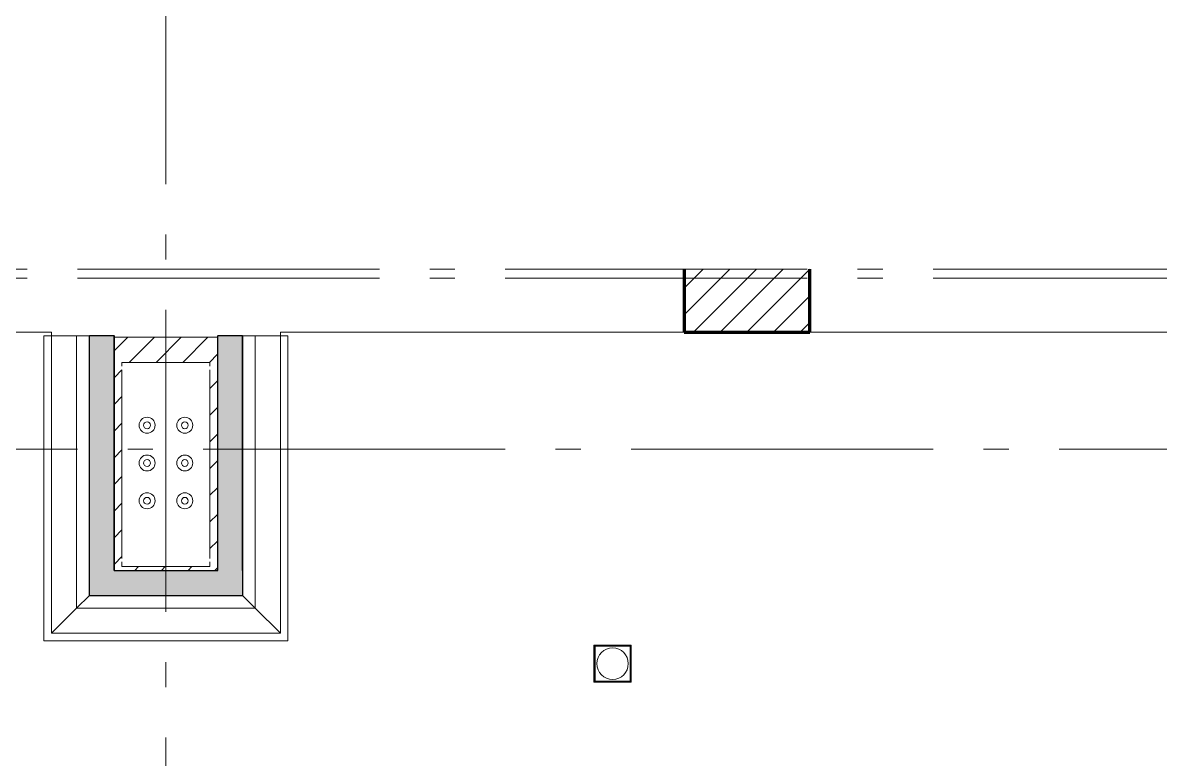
# Model space of a CAD drawing. Header units: millimetres. Extents: x -187347 to 135007, y -6415 to 292048.
# Drawn here: x -27509 to -22989, y 102822 to 105750 of the extents above; entities that cross this region are included whole.
import ezdxf

# ---------------------------------------------------------------- set-up
doc = ezdxf.new("R2010")
doc.units = ezdxf.units.MM
doc.header["$LTSCALE"] = 100
doc.linetypes.add('Z_LINE-CNTR', pattern=[17, 12, -2, 1, -2])
for name, color, linetype, lineweight in [('A-FLOR', 7, 'Continuous', 5), ('A-WALL', 7, 'Continuous', 5), ('A-WALL-FNSH', 7, 'Continuous', 5), ('A-WALL-PATT', 7, 'Continuous', 5), ('P-SANR-FIXT', 7, 'Continuous', 5), ('S-COLS', 7, 'Continuous', 5), ('S-FSTN', 7, 'Continuous', 5), ('S-GRID', 7, 'Continuous', 5)]:
    doc.layers.add(name, color=color, linetype=linetype, lineweight=lineweight)

# ---------------------------------------------------------------- blocks, each defined once
blk = doc.blocks.new('Drain_practicus_45270_11__ó75_vert_cover_in_st_l_steel_138x138_45270_11_kessel1 SAMAR - Kessel AG 45270_11 en-5428865-BLOCK WORK - GROUND FLOOR PLAN - FOR SITE')
at = {"layer": 'P-SANR-FIXT'}
for p, q in [((74, 74), (-74, 74)), ((-74, 74), (-74, 70.5)), ((-70.5, 70.5), (-74, 70.5)), ((-74, 70.5), (-74, -70.5)), ((-74, 70.5), (74, 70.5)), ((-70.5, -70.5), (-70.5, 70.5)), ((69.5, 69.5), (-69.5, 69.5)), ((-69.5, 69.5), (-69.5, -69.5)), ((69.5, -69.5), (69.5, 69.5)), ((74, 70.5), (70.5, 70.5)), ((70.5, 70.5), (70.5, -70.5)), ((74, 70.5), (74, 74)), ((74, -70.5), (74, 70.5)), ((74, -70.5), (-74, -70.5)), ((-74, -70.5), (-74, -74)), ((-74, -70.5), (-70.5, -70.5)), ((-74, -74), (74, -74)), ((-69.5, -69.5), (69.5, -69.5)), ((70.5, -70.5), (74, -70.5)), ((74, -74), (74, -70.5))]:
    blk.add_line(p, q, dxfattribs=at)
for start, end in [(0, 180), (180, 0)]:
    blk.add_arc((0, 0), 62.5, start, end, dxfattribs=at)
blk = doc.blocks.new('ODE_ST_M3_Concrete_Rectangular_Column_LOD3 - C500c500-38033420-BLOCK WORK - GROUND FLOOR PLAN - FOR SITE')
at = {"layer": 'S-COLS', "true_color": 0xc0c0c0}
h = blk.add_hatch(dxfattribs=at)
h.set_pattern_fill('FP_1746', color=9, style=0, pattern_type=2)
h.set_pattern_definition([(45, (-188308.825, -715), (-53.03301, 53.03301), [])])
h.paths.add_polyline_path([(242.9, -250), (250, -250), (250, 0), (-250, 0), (-250, -250)])
at = {"layer": 'S-COLS', "lineweight": 100}
for p, q in [((-250, 0), (-250, -250)), ((250, -250), (250, 0)), ((-250, -250), (250, -250))]:
    blk.add_line(p, q, dxfattribs=at)
blk = doc.blocks.new('ODE_ST_M3_Base_Plate_Connection___Double_Row_14562_FREE_BOLT_LOD3 - BR630D-V277-BLOCK WORK - GROUND FLOOR PLAN - FOR SITE')
at = {"layer": 'S-FSTN'}
for p, q in [((-181.3, 406), (-181.3, 391)), ((168.7, 406), (-181.3, 406)), ((-181.3, 377), (-181.3, -373)), ((168.7, 391), (168.7, 406)), ((168.7, -373), (168.7, 377)), ((-181.3, -387), (-181.3, -406)), ((-181.3, -406), (168.7, -406)), ((168.7, -406), (168.7, -387))]:
    blk.add_line(p, q, dxfattribs=at)
blk = doc.blocks.new('Hex Head - 16mmØ BOLT-30449151-BLOCK WORK - GROUND FLOOR PLAN - FOR SITE')
at = {"layer": 'S-FSTN'}
for radius, start, end in [(31.7, 0, 180), (13.5, 0, 180), (31.7, 180, 360), (13.5, 180, 360)]:
    blk.add_arc((9.5, 0), radius, start, end, dxfattribs=at)
blk = doc.blocks.new('Hex Head - 30mmØ BOLT-30457584-BLOCK WORK - GROUND FLOOR PLAN - FOR SITE')
at = {"layer": 'S-FSTN'}
for radius, start, end in [(31.7, 0, 180), (13.5, 0, 180), (31.7, 180, 360), (13.5, 180, 360)]:
    blk.add_arc((9.5, 0), radius, start, end, dxfattribs=at)

msp = doc.modelspace()

# ---------------------------------------------------------------- hatches: boundary and pattern name
at = {"layer": 'A-WALL-PATT', "true_color": 0x30f000}
h = msp.add_hatch(color=80, dxfattribs=at)
h.paths.add_polyline_path([(-27244.1, 103473.8), (-27244.1, 103572.2), (-27244.9, 103572.2), (-27244.9, 103473.8)])
h.paths.add_polyline_path([(-27244.1, 103573), (-27244.1, 104505), (-27244.9, 104505), (-27244.9, 103573)])
at = {"layer": 'A-WALL-PATT'}
h = msp.add_hatch(dxfattribs=at)
h.set_pattern_fill('FP_335', color=256, angle=67.3801, style=0, pattern_type=2)
h.set_pattern_definition([(157.38, (-27164.69, 104043.063), (-50.7995, 0.0003), [13.208, -647.192]), (157.38, (-27164.69, 104093.863), (-50.79954, 0.0003), [13.208, -647.192]), (157.38, (-27164.69, 104144.664), (-50.79954, 0.0003), [13.208, -647.192]), (157.38, (-27164.69, 104195.463), (-50.79954, 0.0003), [13.208, -647.192]), (157.38, (-27164.69, 104246.263), (-50.79954, 0.0003), [13.208, -647.192]), (202.249, (-27164.69, 104085.736), (-50.8004, 0.00024), [12.075, -1195.427]), (202.249, (-27164.69, 104136.535), (-50.8004, 0.00024), [12.075, -1195.427]), (202.249, (-27164.69, 104187.335), (-50.80037, 0.00024), [12.075, -1195.427]), (202.249, (-27164.69, 104238.135), (-50.80037, 0.00024), [12.075, -1195.427]), (202.249, (-27164.69, 104288.935), (-50.80037, 0.00024), [12.075, -1195.427]), (202.249, (-27164.69, 104339.735), (-50.80037, 0.00024), [12.075, -1195.427]), (202.2491, (-27164.69, 104390.535), (-50.80037, 0.00024), [12.075, -1195.427]), (202.2491, (-27164.69, 104441.335), (-50.80037, 0.00024), [12.075, -1195.427]), (202.2491, (-27164.69, 104492.135), (-50.80037, 0.00024), [12.075, -1195.427]), (337.751, (-27175.866, 104073.035), (-50.8004, -0.0005), [12.075, -1195.427]), (337.751, (-27175.866, 104123.835), (-50.8004, -0.0005), [12.075, -1195.427]), (337.751, (-27175.866, 104174.636), (-50.8004, -0.0005), [12.075, -1195.427]), (337.751, (-27175.866, 104225.435), (-50.80037, -0.0005), [12.075, -1195.427]), (337.751, (-27175.867, 104276.235), (-50.80037, -0.0005), [12.075, -1195.427]), (337.751, (-27175.866, 104327.036), (-50.80037, -0.0005), [12.075, -1195.427]), (337.751, (-27175.866, 104377.835), (-50.80037, -0.00048), [12.075, -1195.427]), (337.7511, (-27175.866, 104428.635), (-50.80037, -0.00048), [12.075, -1195.427]), (337.7511, (-27175.866, 104479.435), (-50.80037, -0.00048), [12.075, -1195.427]), (22.62, (-27176.882, 104055.255), (-50.7995, -0.00055), [13.208, -647.192]), (22.62, (-27176.883, 104106.055), (-50.79954, -0.00055), [13.208, -647.192]), (22.62, (-27176.882, 104156.856), (-50.79954, -0.00055), [13.208, -647.192]), (22.62, (-27176.882, 104207.655), (-50.79954, -0.00055), [13.208, -647.192]), (22.62, (-27176.882, 104258.455), (-50.79954, -0.00055), [13.208, -647.192]), (171.8701, (-27156.054, 104040.523), (-50.79954, -7e-05), [3.592, -355.618]), (158.198, (-27159.61, 104041.031), (-50.8005, 0.0002), [5.471, -268.095]), (158.198, (-27159.61, 104091.83), (-50.8005, 0.0002), [5.471, -268.095]), (21.801, (-27164.69, 104060.335), (-50.8005, 0.0004), [5.471, -268.095]), (21.801, (-27164.69, 104111.135), (-50.8005, 0.0004), [5.471, -268.095]), (8.1301, (-27159.61, 104062.367), (-50.79954, -0.00017), [3.592, -355.618]), (8.1301, (-27156.054, 104040.523), (-50.79954, -0.00017), [3.592, -355.618]), (26.565, (-27152.498, 104041.032), (-50.7999, -0.0005), [3.408, -110.184]), (45, (-27149.45, 104042.556), (-50.8, -0.0001), [3.592, -68.25]), (56.31, (-27146.91, 104045.095), (-50.8, -0.0005), [1.832, -181.33]), (56.31, (-27146.91, 104095.895), (-50.8, -0.0005), [1.832, -181.33]), (56.31, (-27146.91, 104146.695), (-50.8, -0.0005), [1.832, -181.33]), (71.565, (-27145.894, 104046.62), (-50.8, 0.0002), [1.676, -158.967]), (71.565, (-27145.894, 104097.42), (-50.7998, 0.0002), [1.676, -158.967]), (71.565, (-27145.894, 104148.22), (-50.7998, 0.0002), [1.676, -158.967]), (71.565, (-27145.386, 104048.143), (-50.8, 0.0002), [1.676, -158.967]), (71.565, (-27145.386, 104098.943), (-50.7998, 0.0002), [1.676, -158.967]), (71.565, (-27145.386, 104149.743), (-50.7998, 0.0002), [1.676, -158.967]), (90, (-27144.88, 104049.667), (-50.8, -0.0001), [4.064, -46.736]), (108.435, (-27144.88, 104053.73), (-50.8, -0.0005), [1.676, -158.967]), (108.435, (-27144.88, 104104.53), (-50.7998, -0.0005), [1.676, -158.967]), (108.435, (-27144.88, 104155.33), (-50.7998, -0.0005), [1.676, -158.967]), (108.435, (-27145.386, 104055.255), (-50.8, -0.0005), [1.676, -158.967]), (108.435, (-27145.386, 104106.055), (-50.7998, -0.0005), [1.676, -158.967]), (108.435, (-27145.386, 104156.855), (-50.7998, -0.0005), [1.676, -158.967]), (123.69, (-27145.894, 104056.78), (-50.8, 0.0002), [1.832, -181.33]), (123.69, (-27145.894, 104107.58), (-50.8, 0.0002), [1.832, -181.33]), (123.69, (-27145.894, 104158.38), (-50.8, 0.0002), [1.832, -181.33]), (135, (-27146.91, 104058.303), (-50.8, -0.0001), [3.592, -68.25]), (153.435, (-27149.45, 104060.843), (-50.7999, 0.0003), [3.408, -110.184]), (171.8701, (-27152.498, 104062.367), (-50.79954, -7e-05), [3.592, -355.618]), (171.8701, (-27156.054, 104065.923), (-50.79954, -7e-05), [3.592, -355.618]), (158.198, (-27159.61, 104066.43), (-50.8005, 0.0002), [5.471, -268.095]), (158.198, (-27159.61, 104117.232), (-50.8005, 0.0002), [5.471, -268.095]), (21.801, (-27164.69, 104085.736), (-50.8005, 0.0004), [5.471, -268.095]), (21.801, (-27164.69, 104136.535), (-50.8005, 0.0004), [5.471, -268.095]), (8.1301, (-27159.61, 104087.767), (-50.79954, -0.00017), [3.592, -355.618]), (8.1301, (-27156.054, 104065.923), (-50.79954, -0.00017), [3.592, -355.618]), (26.565, (-27152.498, 104066.431), (-50.7999, -0.0005), [3.408, -110.184]), (45, (-27149.45, 104067.955), (-50.8, -0.0001), [3.592, -68.25]), (56.31, (-27146.91, 104070.495), (-50.8, -0.0005), [1.832, -181.33]), (56.31, (-27146.91, 104121.296), (-50.8, -0.0005), [1.832, -181.33]), (56.31, (-27146.91, 104172.095), (-50.8, -0.0005), [1.832, -181.33]), (71.565, (-27145.894, 104072.02), (-50.8, 0.0002), [1.676, -158.967]), (71.565, (-27145.894, 104122.82), (-50.7998, 0.0002), [1.676, -158.967]), (71.565, (-27145.894, 104173.62), (-50.7998, 0.0002), [1.676, -158.967]), (71.565, (-27145.386, 104073.543), (-50.8, 0.0002), [1.676, -158.967]), (71.565, (-27145.386, 104124.343), (-50.7998, 0.0002), [1.676, -158.967]), (71.565, (-27145.386, 104175.144), (-50.7998, 0.0002), [1.676, -158.967]), (90, (-27144.88, 104075.067), (-50.8, -0.0001), [4.064, -46.736]), (108.435, (-27144.88, 104079.13), (-50.8, -0.0005), [1.676, -158.967]), (108.435, (-27144.878, 104129.93), (-50.7998, -0.0005), [1.676, -158.967]), (108.435, (-27144.88, 104180.73), (-50.7998, -0.0005), [1.676, -158.967]), (108.435, (-27145.386, 104080.655), (-50.8, -0.0005), [1.676, -158.967]), (108.435, (-27145.387, 104131.455), (-50.7998, -0.0005), [1.676, -158.967]), (108.435, (-27145.386, 104182.256), (-50.7998, -0.0005), [1.676, -158.967]), (123.69, (-27145.894, 104082.18), (-50.8, 0.0002), [1.832, -181.33]), (123.69, (-27145.894, 104132.98), (-50.8, 0.0002), [1.832, -181.33]), (123.69, (-27145.894, 104183.78), (-50.8, 0.0002), [1.832, -181.33]), (135, (-27146.91, 104083.703), (-50.8, -0.0001), [3.592, -68.25]), (153.435, (-27149.45, 104086.243), (-50.7999, 0.0003), [3.408, -110.184]), (171.8701, (-27152.498, 104087.7665), (-50.79954, -7e-05), [3.592, -355.618]), (171.8701, (-27184.502, 104053.2225), (-50.79954, -7e-05), [3.592, -355.618]), (153.435, (-27188.058, 104053.731), (-50.7999, 0.0003), [3.408, -110.184]), (135, (-27191.106, 104055.255), (-50.8, -0.0001), [3.592, -68.25]), (123.69, (-27193.646, 104057.795), (-50.8, 0.0002), [1.832, -181.33]), (123.69, (-27193.646, 104108.595), (-50.8, 0.0002), [1.832, -181.33]), (123.69, (-27193.646, 104159.395), (-50.8, 0.0002), [1.832, -181.33]), (108.435, (-27194.66, 104059.32), (-50.8, -0.0005), [1.676, -158.967]), (108.435, (-27194.66, 104110.12), (-50.7998, -0.0005), [1.676, -158.967]), (108.435, (-27194.66, 104160.92), (-50.7998, -0.0005), [1.676, -158.967]), (108.435, (-27195.17, 104060.843), (-50.8, -0.0005), [1.676, -158.967]), (108.435, (-27195.17, 104111.644), (-50.7998, -0.0005), [1.676, -158.967]), (108.435, (-27195.17, 104162.443), (-50.7998, -0.0005), [1.676, -158.967]), (90, (-27195.68, 104062.37), (-50.8, -0.0001), [4.064, -46.736]), (71.565, (-27195.68, 104066.43), (-50.8, 0.0002), [1.676, -158.967]), (71.565, (-27195.68, 104117.23), (-50.7998, 0.0002), [1.676, -158.967]), (71.565, (-27195.68, 104168.03), (-50.7998, 0.0002), [1.676, -158.967]), (71.565, (-27195.17, 104067.955), (-50.8, 0.0002), [1.676, -158.967]), (71.565, (-27195.17, 104118.755), (-50.7998, 0.0002), [1.676, -158.967]), (71.565, (-27195.17, 104169.555), (-50.7998, 0.0002), [1.676, -158.967]), (56.31, (-27194.66, 104069.48), (-50.8, -0.0005), [1.832, -181.33]), (56.31, (-27194.662, 104120.28), (-50.8, -0.0005), [1.832, -181.33]), (56.31, (-27194.66, 104171.08), (-50.8, -0.0005), [1.832, -181.33]), (45, (-27193.646, 104071.003), (-50.8, -0.0001), [3.592, -68.25]), (26.565, (-27191.106, 104073.543), (-50.7999, -0.0005), [3.408, -110.184]), (8.1301, (-27188.058, 104075.0665), (-50.79954, -0.00017), [3.592, -355.618]), (8.1301, (-27184.502, 104053.2225), (-50.79954, -0.00017), [3.592, -355.618]), (20.556, (-27180.946, 104053.731), (-50.8004, -0.0003), [4.34, -429.695]), (20.556, (-27180.946, 104104.53), (-50.8004, -0.0003), [4.34, -429.695]), (20.556, (-27180.946, 104155.331), (-50.8004, -0.0003), [4.34, -429.695]), (158.198, (-27175.866, 104073.035), (-50.8005, 0.0002), [5.471, -268.095]), (158.198, (-27175.866, 104123.835), (-50.8005, 0.0002), [5.471, -268.095]), (171.8701, (-27180.9455, 104075.067), (-50.79954, -7e-05), [3.592, -355.618]), (90, (-27195.68, 104039), (-50.8, -0.0001), [2.032, -48.768]), (71.565, (-27195.678, 104041.03), (-50.8, 0.0002), [1.676, -158.967]), (71.565, (-27195.68, 104091.83), (-50.7998, 0.0002), [1.676, -158.967]), (71.565, (-27195.68, 104142.63), (-50.7998, 0.0002), [1.676, -158.967]), (71.565, (-27195.17, 104042.555), (-50.8, 0.0002), [1.676, -158.967]), (71.565, (-27195.17, 104093.355), (-50.7998, 0.0002), [1.676, -158.967]), (71.565, (-27195.17, 104144.156), (-50.7998, 0.0002), [1.676, -158.967]), (56.31, (-27194.662, 104044.08), (-50.8, -0.0005), [1.832, -181.33]), (56.31, (-27194.66, 104094.88), (-50.8, -0.0005), [1.832, -181.33]), (56.31, (-27194.66, 104145.68), (-50.8, -0.0005), [1.832, -181.33]), (45, (-27193.646, 104045.603), (-50.8, -0.0001), [3.592, -68.25]), (26.565, (-27191.107, 104048.143), (-50.7999, -0.0005), [3.408, -110.184]), (8.1301, (-27188.058, 104049.667), (-50.79954, -0.00017), [3.592, -355.618]), (159.444, (-27176.882, 104048.143), (-50.8004, 7e-05), [4.34, -429.695]), (159.444, (-27176.882, 104098.943), (-50.8004, 7e-05), [4.34, -429.695]), (159.444, (-27176.882, 104149.744), (-50.8004, 7e-05), [4.34, -429.695]), (171.8701, (-27180.946, 104049.667), (-50.79954, -7e-05), [3.592, -355.618]), (171.8701, (-27184.502, 104078.6236), (-50.79954, -7e-05), [3.592, -355.618]), (153.435, (-27188.058, 104079.13), (-50.7999, 0.0003), [3.408, -110.184]), (135, (-27191.106, 104080.655), (-50.8, -0.0001), [3.592, -68.25]), (123.69, (-27193.646, 104083.195), (-50.8, 0.0002), [1.832, -181.33]), (123.69, (-27193.646, 104133.995), (-50.8, 0.0002), [1.832, -181.33]), (123.69, (-27193.646, 104184.796), (-50.8, 0.0002), [1.832, -181.33]), (108.435, (-27194.66, 104084.72), (-50.8, -0.0005), [1.676, -158.967]), (108.435, (-27194.66, 104135.52), (-50.7998, -0.0005), [1.676, -158.967]), (108.435, (-27194.66, 104186.32), (-50.7998, -0.0005), [1.676, -158.967]), (108.435, (-27195.17, 104086.243), (-50.8, -0.0005), [1.676, -158.967]), (108.435, (-27195.17, 104137.043), (-50.7998, -0.0005), [1.676, -158.967]), (108.435, (-27195.17, 104187.843), (-50.7998, -0.0005), [1.676, -158.967]), (90, (-27195.68, 104087.767), (-50.8, -0.0001), [2.032, -48.768]), (8.1301, (-27184.502, 104078.6236), (-50.79954, -0.00017), [3.592, -355.618]), (21.801, (-27180.947, 104079.131), (-50.8005, 0.0004), [5.471, -268.095]), (21.801, (-27180.946, 104129.932), (-50.8005, 0.0004), [5.471, -268.095])])
h.paths.add_polyline_path([(-27244.1, 103572.2), (-27145.7, 103572.2), (-27145.7, 104505), (-27244.1, 104505), (-27244.1, 103573)])
at = {"layer": 'A-WALL-PATT', "true_color": 0xb8ffa6}
for points in [[(-27145.7, 103573), (-27144.9, 103573), (-27144.9, 104505), (-27145.7, 104505), (-27145.7, 103639)], [(-26734.9, 103573), (-26734.1, 103573), (-26734.1, 104505), (-26734.9, 104505), (-26734.9, 103639)], [(-26980.4, 103572.2), (-26734.1, 103572.2), (-26734.9, 103573), (-27144.9, 103573), (-27145.7, 103572.2)]]:
    msp.add_hatch(color=71, dxfattribs=at).paths.add_polyline_path(points)
at = {"layer": 'A-WALL-PATT'}
h = msp.add_hatch(dxfattribs=at)
h.set_pattern_fill('FP_333', color=256, angle=67.3801, style=0, pattern_type=2)
h.set_pattern_definition([(337.38, (-26715.066, 104034.936), (50.7995, -0.0003), [13.208, -647.192]), (337.38, (-26715.067, 103984.135), (50.79954, -0.0003), [13.208, -647.192]), (337.38, (-26715.066, 103933.335), (50.79954, -0.0003), [13.208, -647.192]), (337.38, (-26715.066, 103882.536), (50.79954, -0.0003), [13.208, -647.192]), (337.38, (-26715.066, 103831.735), (50.79954, -0.0003), [13.208, -647.192]), (22.249, (-26715.066, 103992.263), (50.8004, -0.00024), [12.075, -1195.427]), (22.249, (-26715.066, 103941.463), (50.8004, -0.00024), [12.075, -1195.427]), (22.249, (-26715.066, 103890.663), (50.80037, -0.00024), [12.075, -1195.427]), (22.249, (-26715.066, 103839.863), (50.80037, -0.00024), [12.075, -1195.427]), (22.249, (-26715.066, 103789.063), (50.80037, -0.00024), [12.075, -1195.427]), (22.249, (-26715.066, 103738.263), (50.80037, -0.00024), [12.075, -1195.427]), (22.2491, (-26715.066, 103687.463), (50.80037, -0.00024), [12.075, -1195.427]), (22.2491, (-26715.066, 103636.663), (50.80037, -0.00024), [12.075, -1195.427]), (22.2491, (-26715.066, 103585.864), (50.80037, -0.00024), [12.075, -1195.427]), (157.751, (-26703.89, 104004.964), (50.8004, 0.0005), [12.075, -1195.427]), (157.751, (-26703.89, 103954.163), (50.8004, 0.0005), [12.075, -1195.427]), (157.751, (-26703.89, 103903.363), (50.8004, 0.0005), [12.075, -1195.427]), (157.751, (-26703.89, 103852.564), (50.80037, 0.0005), [12.075, -1195.427]), (157.751, (-26703.89, 103801.763), (50.80037, 0.0005), [12.075, -1195.427]), (157.751, (-26703.89, 103750.963), (50.80037, 0.0005), [12.075, -1195.427]), (157.751, (-26703.89, 103700.163), (50.80037, 0.00048), [12.075, -1195.427]), (157.7511, (-26703.89, 103649.363), (50.80037, 0.00048), [12.075, -1195.427]), (157.7511, (-26703.89, 103598.563), (50.80037, 0.00048), [12.075, -1195.427]), (202.62, (-26702.874, 104022.744), (50.7995, 0.00055), [13.208, -647.192]), (202.62, (-26702.874, 103971.943), (50.79954, 0.00055), [13.208, -647.192]), (202.62, (-26702.874, 103921.143), (50.79954, 0.00055), [13.208, -647.192]), (202.62, (-26702.874, 103870.343), (50.79954, 0.00055), [13.208, -647.192]), (202.62, (-26702.874, 103819.543), (50.79954, 0.00055), [13.208, -647.192]), (351.8701, (-26723.702, 104037.4756), (50.79954, 7e-05), [3.592, -355.618]), (338.198, (-26720.146, 104036.967), (50.8005, -0.0002), [5.471, -268.095]), (338.198, (-26720.146, 103986.167), (50.8005, -0.0002), [5.471, -268.095]), (201.801, (-26715.066, 104017.663), (50.8005, -0.0004), [5.471, -268.095]), (201.801, (-26715.066, 103966.863), (50.8005, -0.0004), [5.471, -268.095]), (188.1301, (-26720.146, 104015.6316), (50.79954, 0.00017), [3.592, -355.618]), (188.1301, (-26723.702, 104037.4756), (50.79954, 0.00017), [3.592, -355.618]), (206.565, (-26727.258, 104036.967), (50.7999, 0.0005), [3.408, -110.184]), (225, (-26730.306, 104035.443), (50.8, 0.0001), [3.592, -68.25]), (236.31, (-26732.846, 104032.903), (50.8, 0.0005), [1.832, -181.33]), (236.31, (-26732.846, 103982.103), (50.8, 0.0005), [1.832, -181.33]), (236.31, (-26732.846, 103931.303), (50.8, 0.0005), [1.832, -181.33]), (251.565, (-26733.86, 104031.38), (50.8, -0.0002), [1.676, -158.967]), (251.565, (-26733.86, 103980.58), (50.7998, -0.0002), [1.676, -158.967]), (251.565, (-26733.863, 103929.78), (50.7998, -0.0002), [1.676, -158.967]), (251.565, (-26734.37, 104029.855), (50.8, -0.0002), [1.676, -158.967]), (251.565, (-26734.37, 103979.055), (50.7998, -0.0002), [1.676, -158.967]), (251.565, (-26734.37, 103928.255), (50.7998, -0.0002), [1.676, -158.967]), (270, (-26734.88, 104028.33), (50.8, 0.0001), [4.064, -46.736]), (288.435, (-26734.88, 104024.267), (50.8, 0.0005), [1.676, -158.967]), (288.435, (-26734.878, 103973.467), (50.7998, 0.0005), [1.676, -158.967]), (288.435, (-26734.88, 103922.668), (50.7998, 0.0005), [1.676, -158.967]), (288.435, (-26734.37, 104022.743), (50.8, 0.0005), [1.676, -158.967]), (288.435, (-26734.37, 103971.943), (50.7998, 0.0005), [1.676, -158.967]), (288.435, (-26734.37, 103921.143), (50.7998, 0.0005), [1.676, -158.967]), (303.69, (-26733.862, 104021.22), (50.8, -0.0002), [1.832, -181.33]), (303.69, (-26733.86, 103970.42), (50.8, -0.0002), [1.832, -181.33]), (303.69, (-26733.86, 103919.62), (50.8, -0.0002), [1.832, -181.33]), (315, (-26732.846, 104019.695), (50.8, 0.0001), [3.592, -68.25]), (333.435, (-26730.306, 104017.155), (50.7999, -0.0003), [3.408, -110.184]), (351.8701, (-26727.2585, 104015.631), (50.79954, 7e-05), [3.592, -355.618]), (351.8701, (-26723.702, 104012.0745), (50.79954, 7e-05), [3.592, -355.618]), (338.198, (-26720.147, 104011.567), (50.8005, -0.0002), [5.471, -268.095]), (338.198, (-26720.146, 103960.767), (50.8005, -0.0002), [5.471, -268.095]), (201.801, (-26715.066, 103992.263), (50.8005, -0.0004), [5.471, -268.095]), (201.801, (-26715.066, 103941.463), (50.8005, -0.0004), [5.471, -268.095]), (188.1301, (-26720.146, 103990.2305), (50.79954, 0.00017), [3.592, -355.618]), (188.1301, (-26723.702, 104012.0745), (50.79954, 0.00017), [3.592, -355.618]), (206.565, (-26727.258, 104011.567), (50.7999, 0.0005), [3.408, -110.184]), (225, (-26730.306, 104010.043), (50.8, 0.0001), [3.592, -68.25]), (236.31, (-26732.847, 104007.503), (50.8, 0.0005), [1.832, -181.33]), (236.31, (-26732.846, 103956.703), (50.8, 0.0005), [1.832, -181.33]), (236.31, (-26732.846, 103905.904), (50.8, 0.0005), [1.832, -181.33]), (251.565, (-26733.86, 104005.98), (50.8, -0.0002), [1.676, -158.967]), (251.565, (-26733.86, 103955.18), (50.7998, -0.0002), [1.676, -158.967]), (251.565, (-26733.86, 103904.38), (50.7998, -0.0002), [1.676, -158.967]), (251.565, (-26734.37, 104004.456), (50.8, -0.0002), [1.676, -158.967]), (251.565, (-26734.37, 103953.655), (50.7998, -0.0002), [1.676, -158.967]), (251.565, (-26734.37, 103902.855), (50.7998, -0.0002), [1.676, -158.967]), (270, (-26734.88, 104002.93), (50.8, 0.0001), [4.064, -46.736]), (288.435, (-26734.88, 103998.867), (50.8, 0.0005), [1.676, -158.967]), (288.435, (-26734.88, 103948.067), (50.7998, 0.0005), [1.676, -158.967]), (288.435, (-26734.88, 103897.267), (50.7998, 0.0005), [1.676, -158.967]), (288.435, (-26734.37, 103997.344), (50.8, 0.0005), [1.676, -158.967]), (288.435, (-26734.37, 103946.543), (50.7998, 0.0005), [1.676, -158.967]), (288.435, (-26734.37, 103895.743), (50.7998, 0.0005), [1.676, -158.967]), (303.69, (-26733.863, 103995.82), (50.8, -0.0002), [1.832, -181.33]), (303.69, (-26733.86, 103945.02), (50.8, -0.0002), [1.832, -181.33]), (303.69, (-26733.862, 103894.22), (50.8, -0.0002), [1.832, -181.33]), (315, (-26732.847, 103994.295), (50.8, 0.0001), [3.592, -68.25]), (333.435, (-26730.306, 103991.756), (50.7999, -0.0003), [3.408, -110.184]), (351.8701, (-26727.258, 103990.231), (50.79954, 7e-05), [3.592, -355.618]), (351.8701, (-26695.254, 104024.775), (50.79954, 7e-05), [3.592, -355.618]), (333.435, (-26691.698, 104024.267), (50.7999, -0.0003), [3.408, -110.184]), (315, (-26688.65, 104022.743), (50.8, 0.0001), [3.592, -68.25]), (303.69, (-26686.11, 104020.203), (50.8, -0.0002), [1.832, -181.33]), (303.69, (-26686.11, 103969.403), (50.8, -0.0002), [1.832, -181.33]), (303.69, (-26686.11, 103918.603), (50.8, -0.0002), [1.832, -181.33]), (288.435, (-26685.094, 104018.68), (50.8, 0.0005), [1.676, -158.967]), (288.435, (-26685.094, 103967.88), (50.7998, 0.0005), [1.676, -158.967]), (288.435, (-26685.094, 103917.08), (50.7998, 0.0005), [1.676, -158.967]), (288.435, (-26684.586, 104017.155), (50.8, 0.0005), [1.676, -158.967]), (288.435, (-26684.586, 103966.355), (50.7998, 0.0005), [1.676, -158.967]), (288.435, (-26684.586, 103915.555), (50.7998, 0.0005), [1.676, -158.967]), (270, (-26684.08, 104015.63), (50.8, 0.0001), [4.064, -46.736]), (251.565, (-26684.08, 104011.568), (50.8, -0.0002), [1.676, -158.967]), (251.565, (-26684.08, 103960.767), (50.7998, -0.0002), [1.676, -158.967]), (251.565, (-26684.08, 103909.967), (50.7998, -0.0002), [1.676, -158.967]), (251.565, (-26684.586, 104010.043), (50.8, -0.0002), [1.676, -158.967]), (251.565, (-26684.586, 103959.243), (50.7998, -0.0002), [1.676, -158.967]), (251.565, (-26684.586, 103908.443), (50.7998, -0.0002), [1.676, -158.967]), (236.31, (-26685.095, 104008.52), (50.8, 0.0005), [1.832, -181.33]), (236.31, (-26685.094, 103957.72), (50.8, 0.0005), [1.832, -181.33]), (236.31, (-26685.094, 103906.92), (50.8, 0.0005), [1.832, -181.33]), (225, (-26686.11, 104006.995), (50.8, 0.0001), [3.592, -68.25]), (206.565, (-26688.65, 104004.455), (50.7999, 0.0005), [3.408, -110.184]), (188.1301, (-26691.698, 104002.931), (50.79954, 0.00017), [3.592, -355.618]), (188.1301, (-26695.254, 104024.775), (50.79954, 0.00017), [3.592, -355.618]), (200.556, (-26698.81, 104024.267), (50.8004, 0.0003), [4.34, -429.695]), (200.556, (-26698.81, 103973.467), (50.8004, 0.0003), [4.34, -429.695]), (200.556, (-26698.81, 103922.667), (50.8004, 0.0003), [4.34, -429.695]), (338.198, (-26703.89, 104004.964), (50.8005, -0.0002), [5.471, -268.095]), (338.198, (-26703.89, 103954.163), (50.8005, -0.0002), [5.471, -268.095]), (351.8701, (-26698.81, 104002.931), (50.79954, 7e-05), [3.592, -355.618]), (270, (-26684.08, 104039), (50.8, 0.0001), [2.032, -48.768]), (251.565, (-26684.08, 104036.967), (50.8, -0.0002), [1.676, -158.967]), (251.565, (-26684.08, 103986.167), (50.7998, -0.0002), [1.676, -158.967]), (251.565, (-26684.08, 103935.367), (50.7998, -0.0002), [1.676, -158.967]), (251.565, (-26684.586, 104035.444), (50.8, -0.0002), [1.676, -158.967]), (251.565, (-26684.587, 103984.643), (50.7998, -0.0002), [1.676, -158.967]), (251.565, (-26684.586, 103933.843), (50.7998, -0.0002), [1.676, -158.967]), (236.31, (-26685.094, 104033.92), (50.8, 0.0005), [1.832, -181.33]), (236.31, (-26685.094, 103983.12), (50.8, 0.0005), [1.832, -181.33]), (236.31, (-26685.094, 103932.32), (50.8, 0.0005), [1.832, -181.33]), (225, (-26686.11, 104032.395), (50.8, 0.0001), [3.592, -68.25]), (206.565, (-26688.65, 104029.855), (50.7999, 0.0005), [3.408, -110.184]), (188.1301, (-26691.6985, 104028.331), (50.79954, 0.00017), [3.592, -355.618]), (339.444, (-26702.874, 104029.856), (50.8004, -7e-05), [4.34, -429.695]), (339.444, (-26702.875, 103979.055), (50.8004, -7e-05), [4.34, -429.695]), (339.444, (-26702.874, 103928.255), (50.8004, -7e-05), [4.34, -429.695]), (351.8701, (-26698.8095, 104028.331), (50.79954, 7e-05), [3.592, -355.618]), (351.8701, (-26695.254, 103999.375), (50.79954, 7e-05), [3.592, -355.618]), (333.435, (-26691.698, 103998.867), (50.7999, -0.0003), [3.408, -110.184]), (315, (-26688.65, 103997.343), (50.8, 0.0001), [3.592, -68.25]), (303.69, (-26686.11, 103994.804), (50.8, -0.0002), [1.832, -181.33]), (303.69, (-26686.11, 103944.003), (50.8, -0.0002), [1.832, -181.33]), (303.69, (-26686.11, 103893.203), (50.8, -0.0002), [1.832, -181.33]), (288.435, (-26685.094, 103993.28), (50.8, 0.0005), [1.676, -158.967]), (288.435, (-26685.095, 103942.48), (50.7998, 0.0005), [1.676, -158.967]), (288.435, (-26685.094, 103891.68), (50.7998, 0.0005), [1.676, -158.967]), (288.435, (-26684.586, 103991.755), (50.8, 0.0005), [1.676, -158.967]), (288.435, (-26684.586, 103940.955), (50.7998, 0.0005), [1.676, -158.967]), (288.435, (-26684.586, 103890.156), (50.7998, 0.0005), [1.676, -158.967]), (270, (-26684.08, 103990.23), (50.8, 0.0001), [2.032, -48.768]), (188.1301, (-26695.254, 103999.375), (50.79954, 0.00017), [3.592, -355.618]), (201.801, (-26698.81, 103998.867), (50.8005, -0.0004), [5.471, -268.095]), (201.801, (-26698.81, 103948.067), (50.8005, -0.0004), [5.471, -268.095])])
h.paths.add_polyline_path([(-26635.7, 103572.2), (-26635.7, 104505), (-26734.1, 104505), (-26734.1, 103572.2)])
at = {"layer": 'A-WALL-PATT', "true_color": 0x30f000}
h = msp.add_hatch(color=80, dxfattribs=at)
h.paths.add_polyline_path([(-26634.9, 103473.8), (-26634.9, 103572.2), (-26635.7, 103572.2), (-26635.7, 103473.8)])
h.paths.add_polyline_path([(-26635.7, 103573), (-26634.9, 103573), (-26634.9, 104505), (-26635.7, 104505), (-26635.7, 103639)])
at = {"layer": 'A-WALL-PATT'}
h = msp.add_hatch(dxfattribs=at)
h.set_pattern_fill('FP_334', color=256, angle=-292.6199, style=0, pattern_type=2)
h.set_pattern_definition([(247.38, (-26943.942, 103553.187), (-0.0003, -50.7995), [13.208, -647.192]), (247.38, (-26994.742, 103553.187), (-0.0003, -50.7995), [13.208, -647.192]), (247.38, (-27045.542, 103553.187), (-0.0003, -50.7995), [13.208, -647.192]), (247.38, (-27096.342, 103553.187), (-0.0003, -50.7995), [13.208, -647.192]), (247.38, (-27147.142, 103553.187), (-0.0003, -50.79954), [13.208, -647.192]), (292.249, (-26986.614, 103553.188), (-0.0002, -50.8004), [12.075, -1195.427]), (292.249, (-27037.414, 103553.187), (-0.0002, -50.8004), [12.075, -1195.427]), (292.249, (-27088.214, 103553.188), (-0.0002, -50.8004), [12.075, -1195.427]), (292.249, (-27139.014, 103553.187), (-0.00024, -50.8004), [12.075, -1195.427]), (292.249, (-27189.814, 103553.187), (-0.00024, -50.8004), [12.075, -1195.427]), (292.249, (-27240.615, 103553.187), (-0.00024, -50.80037), [12.075, -1195.427]), (292.249, (-27291.414, 103553.187), (-0.00024, -50.80037), [12.075, -1195.427]), (292.249, (-27342.214, 103553.187), (-0.00024, -50.80037), [12.075, -1195.427]), (292.249, (-27393.014, 103553.187), (-0.00024, -50.80037), [12.075, -1195.427]), (67.751, (-26973.914, 103542.011), (0.0005, -50.8004), [12.075, -1195.427]), (67.751, (-27024.714, 103542.01), (0.0005, -50.8004), [12.075, -1195.427]), (67.751, (-27075.514, 103542.011), (0.0005, -50.8004), [12.075, -1195.427]), (67.751, (-27126.314, 103542.01), (0.0005, -50.8004), [12.075, -1195.427]), (67.751, (-27177.114, 103542.011), (0.0005, -50.8004), [12.075, -1195.427]), (67.751, (-27227.914, 103542.012), (0.0005, -50.8004), [12.075, -1195.427]), (67.751, (-27278.714, 103542.01), (0.0005, -50.80037), [12.075, -1195.427]), (67.751, (-27329.514, 103542.012), (0.0005, -50.80037), [12.075, -1195.427]), (67.751, (-27380.314, 103542.011), (0.0005, -50.80037), [12.075, -1195.427]), (112.62, (-26956.134, 103540.995), (0.0005, -50.7995), [13.208, -647.192]), (112.62, (-27006.934, 103540.995), (0.0005, -50.7995), [13.208, -647.192]), (112.62, (-27057.734, 103540.996), (0.00055, -50.7995), [13.208, -647.192]), (112.62, (-27108.534, 103540.995), (0.00055, -50.7995), [13.208, -647.192]), (112.62, (-27159.334, 103540.996), (0.00055, -50.79954), [13.208, -647.192]), (261.8701, (-26941.402, 103561.8225), (7e-05, -50.79954), [3.592, -355.618]), (248.198, (-26941.91, 103558.268), (-0.0002, -50.8005), [5.471, -268.095]), (248.198, (-26992.71, 103558.267), (-0.0002, -50.8005), [5.471, -268.095]), (111.801, (-26961.214, 103553.187), (-0.0004, -50.8005), [5.471, -268.095]), (111.801, (-27012.014, 103553.187), (-0.0004, -50.8005), [5.471, -268.095]), (98.1301, (-26963.246, 103558.2665), (0.00017, -50.79954), [3.592, -355.618]), (98.1301, (-26941.402, 103561.8225), (0.00017, -50.79954), [3.592, -355.618]), (116.565, (-26941.91, 103565.38), (0.0005, -50.7999), [3.408, -110.184]), (135, (-26943.434, 103568.427), (0.0001, -50.8), [3.592, -68.25]), (146.31, (-26945.974, 103570.968), (0.0005, -50.8), [1.832, -181.33]), (146.31, (-26996.774, 103570.967), (0.0005, -50.8), [1.832, -181.33]), (146.31, (-27047.574, 103570.967), (0.0005, -50.8), [1.832, -181.33]), (161.565, (-26947.5, 103571.983), (-0.0002, -50.8), [1.676, -158.967]), (161.565, (-26998.298, 103571.983), (-0.0002, -50.8), [1.676, -158.967]), (161.565, (-27049.1, 103571.983), (-0.0002, -50.8), [1.676, -158.967]), (161.565, (-26949.02, 103572.49), (-0.0002, -50.8), [1.676, -158.967]), (161.565, (-26999.82, 103572.49), (-0.0002, -50.8), [1.676, -158.967]), (161.565, (-27050.62, 103572.49), (-0.0002, -50.8), [1.676, -158.967]), (180, (-26950.546, 103573), (0.0001, -50.8), [4.064, -46.736]), (198.435, (-26954.61, 103573), (0.0005, -50.8), [1.676, -158.967]), (198.435, (-27005.41, 103573), (0.0005, -50.8), [1.676, -158.967]), (198.435, (-27056.21, 103573), (0.0005, -50.8), [1.676, -158.967]), (198.435, (-26956.134, 103572.49), (0.0005, -50.8), [1.676, -158.967]), (198.435, (-27006.935, 103572.49), (0.0005, -50.8), [1.676, -158.967]), (198.435, (-27057.734, 103572.49), (0.0005, -50.8), [1.676, -158.967]), (213.69, (-26957.66, 103571.984), (-0.0002, -50.8), [1.832, -181.33]), (213.69, (-27008.46, 103571.983), (-0.0002, -50.8), [1.832, -181.33]), (213.69, (-27059.258, 103571.983), (-0.0002, -50.8), [1.832, -181.33]), (225, (-26959.182, 103570.968), (0.0001, -50.8), [3.592, -68.25]), (243.435, (-26961.722, 103568.427), (-0.0003, -50.7999), [3.408, -110.184]), (261.8701, (-26963.246, 103565.379), (7e-05, -50.79954), [3.592, -355.618]), (261.8701, (-26966.8025, 103561.823), (7e-05, -50.79954), [3.592, -355.618]), (248.198, (-26967.31, 103558.267), (-0.0002, -50.8005), [5.471, -268.095]), (248.198, (-27018.11, 103558.267), (-0.0002, -50.8005), [5.471, -268.095]), (111.801, (-26986.614, 103553.188), (-0.0004, -50.8005), [5.471, -268.095]), (111.801, (-27037.414, 103553.187), (-0.0004, -50.8005), [5.471, -268.095]), (98.1301, (-26988.6465, 103558.267), (0.00017, -50.79954), [3.592, -355.618]), (98.1301, (-26966.8025, 103561.823), (0.00017, -50.79954), [3.592, -355.618]), (116.565, (-26967.31, 103565.379), (0.0005, -50.7999), [3.408, -110.184]), (135, (-26968.834, 103568.427), (0.0001, -50.8), [3.592, -68.25]), (146.31, (-26971.374, 103570.967), (0.0005, -50.8), [1.832, -181.33]), (146.31, (-27022.174, 103570.967), (0.0005, -50.8), [1.832, -181.33]), (146.31, (-27072.974, 103570.967), (0.0005, -50.8), [1.832, -181.33]), (161.565, (-26972.9, 103571.983), (-0.0002, -50.8), [1.676, -158.967]), (161.565, (-27023.7, 103571.984), (-0.0002, -50.8), [1.676, -158.967]), (161.565, (-27074.5, 103571.983), (-0.0002, -50.8), [1.676, -158.967]), (161.565, (-26974.42, 103572.49), (-0.0002, -50.8), [1.676, -158.967]), (161.565, (-27025.22, 103572.49), (-0.0002, -50.8), [1.676, -158.967]), (161.565, (-27076.02, 103572.49), (-0.0002, -50.8), [1.676, -158.967]), (180, (-26975.946, 103573), (0.0001, -50.8), [4.064, -46.736]), (198.435, (-26980.01, 103573), (0.0005, -50.8), [1.676, -158.967]), (198.435, (-27030.81, 103573), (0.0005, -50.8), [1.676, -158.967]), (198.435, (-27081.61, 103573), (0.0005, -50.8), [1.676, -158.967]), (198.435, (-26981.534, 103572.49), (0.0005, -50.8), [1.676, -158.967]), (198.435, (-27032.334, 103572.49), (0.0005, -50.8), [1.676, -158.967]), (198.435, (-27083.134, 103572.49), (0.0005, -50.8), [1.676, -158.967]), (213.69, (-26983.06, 103571.983), (-0.0002, -50.8), [1.832, -181.33]), (213.69, (-27033.86, 103571.983), (-0.0002, -50.8), [1.832, -181.33]), (213.69, (-27084.658, 103571.983), (-0.0002, -50.8), [1.832, -181.33]), (225, (-26984.582, 103570.967), (0.0001, -50.8), [3.592, -68.25]), (243.435, (-26987.122, 103568.427), (-0.0003, -50.7999), [3.408, -110.184]), (261.8701, (-26988.646, 103565.379), (7e-05, -50.79954), [3.592, -355.618]), (261.8701, (-26954.102, 103533.375), (7e-05, -50.79954), [3.592, -355.618]), (243.435, (-26954.61, 103529.819), (-0.0003, -50.7999), [3.408, -110.184]), (225, (-26956.134, 103526.77), (0.0001, -50.8), [3.592, -68.25]), (213.69, (-26958.674, 103524.23), (-0.0002, -50.8), [1.832, -181.33]), (213.69, (-27009.474, 103524.23), (-0.0002, -50.8), [1.832, -181.33]), (213.69, (-27060.274, 103524.23), (-0.0002, -50.8), [1.832, -181.33]), (198.435, (-26960.2, 103523.215), (0.0005, -50.8), [1.676, -158.967]), (198.435, (-27011, 103523.216), (0.0005, -50.8), [1.676, -158.967]), (198.435, (-27061.8, 103523.215), (0.0005, -50.8), [1.676, -158.967]), (198.435, (-26961.72, 103522.707), (0.0005, -50.8), [1.676, -158.967]), (198.435, (-27012.52, 103522.708), (0.0005, -50.8), [1.676, -158.967]), (198.435, (-27063.32, 103522.707), (0.0005, -50.8), [1.676, -158.967]), (180, (-26963.246, 103522.2), (0.0001, -50.8), [4.064, -46.736]), (161.565, (-26967.31, 103522.2), (-0.0002, -50.8), [1.676, -158.967]), (161.565, (-27018.11, 103522.2), (-0.0002, -50.8), [1.676, -158.967]), (161.565, (-27068.91, 103522.2), (-0.0002, -50.8), [1.676, -158.967]), (161.565, (-26968.834, 103522.708), (-0.0002, -50.8), [1.676, -158.967]), (161.565, (-27019.634, 103522.707), (-0.0002, -50.8), [1.676, -158.967]), (161.565, (-27070.434, 103522.707), (-0.0002, -50.8), [1.676, -158.967]), (146.31, (-26970.36, 103523.215), (0.0005, -50.8), [1.832, -181.33]), (146.31, (-27021.16, 103523.215), (0.0005, -50.8), [1.832, -181.33]), (146.31, (-27071.958, 103523.215), (0.0005, -50.8), [1.832, -181.33]), (135, (-26971.88, 103524.23), (0.0001, -50.8), [3.592, -68.25]), (116.565, (-26974.422, 103526.771), (0.0005, -50.7999), [3.408, -110.184]), (98.1301, (-26975.946, 103529.819), (0.00017, -50.79954), [3.592, -355.618]), (98.1301, (-26954.102, 103533.375), (0.00017, -50.79954), [3.592, -355.618]), (110.556, (-26954.61, 103536.931), (0.0003, -50.8004), [4.34, -429.695]), (110.556, (-27005.41, 103536.931), (0.0003, -50.8004), [4.34, -429.695]), (110.556, (-27056.21, 103536.93), (0.0003, -50.8004), [4.34, -429.695]), (248.198, (-26973.914, 103542.011), (-0.0002, -50.8005), [5.471, -268.095]), (248.198, (-27024.714, 103542.01), (-0.0002, -50.8005), [5.471, -268.095]), (261.8701, (-26975.946, 103536.931), (7e-05, -50.79954), [3.592, -355.618]), (180, (-26939.88, 103522.2), (0.0001, -50.8), [2.032, -48.768]), (161.565, (-26941.91, 103522.2), (-0.0002, -50.8), [1.676, -158.967]), (161.565, (-26992.71, 103522.2), (-0.0002, -50.8), [1.676, -158.967]), (161.565, (-27043.51, 103522.2), (-0.0002, -50.8), [1.676, -158.967]), (161.565, (-26943.434, 103522.707), (-0.0002, -50.8), [1.676, -158.967]), (161.565, (-26994.234, 103522.707), (-0.0002, -50.8), [1.676, -158.967]), (161.565, (-27045.034, 103522.707), (-0.0002, -50.8), [1.676, -158.967]), (146.31, (-26944.96, 103523.216), (0.0005, -50.8), [1.832, -181.33]), (146.31, (-26995.76, 103523.215), (0.0005, -50.8), [1.832, -181.33]), (146.31, (-27046.558, 103523.215), (0.0005, -50.8), [1.832, -181.33]), (135, (-26946.482, 103524.23), (0.0001, -50.8), [3.592, -68.25]), (116.565, (-26949.022, 103526.771), (0.0005, -50.7999), [3.408, -110.184]), (98.1301, (-26950.546, 103529.819), (0.00017, -50.79954), [3.592, -355.618]), (249.444, (-26949.022, 103540.995), (-7e-05, -50.8004), [4.34, -429.695]), (249.444, (-26999.822, 103540.995), (-7e-05, -50.8004), [4.34, -429.695]), (249.444, (-27050.622, 103540.995), (-7e-05, -50.8004), [4.34, -429.695]), (261.8701, (-26950.546, 103536.931), (7e-05, -50.79954), [3.592, -355.618]), (261.8701, (-26979.502, 103533.375), (7e-05, -50.79954), [3.592, -355.618]), (243.435, (-26980.01, 103529.82), (-0.0003, -50.7999), [3.408, -110.184]), (225, (-26981.534, 103526.77), (0.0001, -50.8), [3.592, -68.25]), (213.69, (-26984.074, 103524.23), (-0.0002, -50.8), [1.832, -181.33]), (213.69, (-27034.874, 103524.23), (-0.0002, -50.8), [1.832, -181.33]), (213.69, (-27085.674, 103524.23), (-0.0002, -50.8), [1.832, -181.33]), (198.435, (-26985.598, 103523.215), (0.0005, -50.8), [1.676, -158.967]), (198.435, (-27036.4, 103523.215), (0.0005, -50.8), [1.676, -158.967]), (198.435, (-27087.2, 103523.215), (0.0005, -50.8), [1.676, -158.967]), (198.435, (-26987.12, 103522.707), (0.0005, -50.8), [1.676, -158.967]), (198.435, (-27037.92, 103522.707), (0.0005, -50.8), [1.676, -158.967]), (198.435, (-27088.72, 103522.707), (0.0005, -50.8), [1.676, -158.967]), (180, (-26988.646, 103522.2), (0.0001, -50.8), [2.032, -48.768]), (98.1301, (-26979.502, 103533.375), (0.00017, -50.79954), [3.592, -355.618]), (111.801, (-26980.01, 103536.931), (-0.0004, -50.8005), [5.471, -268.095]), (111.801, (-27030.81, 103536.932), (-0.0004, -50.8005), [5.471, -268.095])])
h.paths.add_polyline_path([(-27244.1, 103473.8), (-26635.7, 103473.8), (-26635.7, 103572.2), (-27244.1, 103572.2)])
at = {"layer": 'A-WALL-PATT', "true_color": 0x30f000}
msp.add_hatch(color=80, dxfattribs=at).paths.add_polyline_path([(-27244.1, 103473), (-26635.7, 103473), (-26635.7, 103473.8), (-27244.1, 103473.8)])
at = {"layer": 'S-COLS'}
h = msp.add_hatch(dxfattribs=at)
h.set_pattern_fill('FP_1528', color=256, style=0, pattern_type=2)
h.set_pattern_definition([(45, (-212939.88, 104055), (-53.03301, 53.03301), [])])
h.paths.add_polyline_path([(-26764.9, 103573), (-26734.9, 103573), (-26734.9, 104500), (-27144.9, 104500), (-27144.9, 103573), (-26980.4, 103573)])
h.paths.add_polyline_path([(-27114.9, 103588), (-27114.9, 104400), (-26764.9, 104400), (-26764.9, 103588), (-26980.4, 103588)])

# ---------------------------------------------------------------- linework, layer by layer
at = {"layer": 'A-FLOR'}
for p, q in [((-27394.9, 104520), (-27761.1, 104520)), ((-27394.9, 104505), (-27394.9, 104520)), ((-26484.9, 104520), (-26484.9, 104505)), ((-24881.1, 104520), (-26484.9, 104520)), ((-22890.7, 104520), (-24381.1, 104520))]:
    msp.add_line(p, q, dxfattribs=at)
at = {"layer": 'A-WALL'}
for p, q in [((-27424.9, 103293), (-27424.9, 104505)), ((-27394.9, 104505), (-27424.9, 104505)), ((-27394.9, 103573), (-27394.9, 104505)), ((-27394.9, 104505), (-27294.9, 104505)), ((-27394.9, 103323), (-27394.9, 104505)), ((-27294.9, 104505), (-27244.9, 104505)), ((-27294.9, 103423), (-27294.9, 104505)), ((-26634.9, 104505), (-26584.9, 104505)), ((-26584.9, 104505), (-26484.9, 104505)), ((-26584.9, 103423), (-26584.9, 104505)), ((-26484.9, 104505), (-26484.9, 103573)), ((-26484.9, 103323), (-26484.9, 104505)), ((-26484.9, 104505), (-26454.9, 104505)), ((-26454.9, 104505), (-26454.9, 103323)), ((-27394.9, 103573), (-27394.9, 103323)), ((-26484.9, 103323), (-26484.9, 103573)), ((-27294.9, 103423), (-27244.1, 103473.8)), ((-27244.1, 103473.8), (-27294.9, 103423)), ((-27244.9, 103473.8), (-27244.9, 103473)), ((-27244.9, 103473), (-27244.1, 103473)), ((-26635.7, 103473.8), (-26584.9, 103423)), ((-26584.9, 103423), (-26635.7, 103473.8)), ((-26635.7, 103473), (-26634.9, 103473)), ((-26634.9, 103473), (-26634.9, 103473.8)), ((-27394.9, 103323), (-27294.9, 103423)), ((-27294.9, 103423), (-27394.9, 103323)), ((-27294.9, 103423), (-26584.9, 103423)), ((-26584.9, 103423), (-26484.9, 103323)), ((-26484.9, 103323), (-26584.9, 103423)), ((-26484.9, 103323), (-27394.9, 103323)), ((-27394.9, 103323), (-26484.9, 103323)), ((-26454.9, 103293), (-26454.9, 103323)), ((-27424.9, 103293), (-27394.9, 103293)), ((-26454.9, 103293), (-27394.9, 103293))]:
    msp.add_line(p, q, dxfattribs=at)
at = {"layer": 'A-WALL', "lineweight": 25}
for p, q in [((-27145.7, 104505), (-27244.1, 104505)), ((-27244.1, 103573), (-27244.1, 104505)), ((-27145.7, 103573), (-27145.7, 104505)), ((-26635.7, 104505), (-26734.1, 104505)), ((-26734.1, 103573), (-26734.1, 104505)), ((-26635.7, 103573), (-26635.7, 104505)), ((-27244.9, 103573), (-27244.9, 103572.2)), ((-27244.9, 103572.2), (-27244.9, 103473.8)), ((-27244.1, 103572.2), (-27244.9, 103572.2)), ((-27244.1, 103572.2), (-27244.1, 103573)), ((-27244.1, 103473.8), (-27244.1, 103572.2)), ((-27145.7, 103572.2), (-27145.7, 103573)), ((-27145.7, 103572.2), (-26734.1, 103572.2)), ((-26734.1, 103573), (-26734.1, 103572.2)), ((-26635.7, 103573), (-26635.7, 103572.2)), ((-26635.7, 103572.2), (-26635.7, 103473.8)), ((-26634.9, 103572.2), (-26635.7, 103572.2)), ((-26634.9, 103572.2), (-26634.9, 103573)), ((-26634.9, 103473.8), (-26634.9, 103572.2)), ((-27244.9, 103473.8), (-27244.1, 103473.8)), ((-27244.1, 103473.8), (-26635.7, 103473.8)), ((-27244.1, 103473), (-27244.1, 103473.8)), ((-26635.7, 103473.8), (-26635.7, 103473)), ((-26635.7, 103473.8), (-26634.9, 103473.8))]:
    msp.add_line(p, q, dxfattribs=at)
at = {"layer": 'A-WALL-FNSH'}
for p, q in [((-27244.9, 104505), (-27244.9, 103573)), ((-27244.1, 104505), (-27244.9, 104505)), ((-27144.9, 104505), (-27145.7, 104505)), ((-27144.9, 103573), (-27144.9, 104505)), ((-26734.9, 104505), (-26734.9, 103573)), ((-26734.1, 104505), (-26734.9, 104505)), ((-26634.9, 104505), (-26635.7, 104505)), ((-26634.9, 103573), (-26634.9, 104505)), ((-27244.9, 103573), (-27244.9, 103572.2)), ((-26734.9, 103573), (-27144.9, 103573)), ((-26634.9, 103572.2), (-26634.9, 103573)), ((-27244.9, 103473.8), (-27244.9, 103473)), ((-27244.9, 103473), (-26634.9, 103473)), ((-26634.9, 103473), (-26634.9, 103473.8))]:
    msp.add_line(p, q, dxfattribs=at)
at = {"layer": 'S-COLS'}
msp.add_line((-27144.9, 104500), (-26734.9, 104500), dxfattribs=at)
at = {"layer": 'S-GRID', "color": 152, "linetype": 'Z_LINE-CNTR'}
for p, q in [((-26939.9, 111408.8), (-26939.9, -6038.2)), ((-90191.4, 104770), (-18064, 104770)), ((-90191.4, 104735), (-18064, 104735)), ((-89691.4, 104055), (-18064, 104055))]:
    msp.add_line(p, q, dxfattribs=at)

# ---------------------------------------------------------------- block references
at = {"layer": 'P-SANR-FIXT', "color": 253, "lineweight": 5, "true_color": 0xaaaaaa}
msp.add_blockref('Drain_practicus_45270_11__ó75_vert_cover_in_st_l_steel_138x138_45270_11_kessel1 SAMAR - Kessel AG 45270_11 en-5428865-BLOCK WORK - GROUND FLOOR PLAN - FOR SITE', (-25165.3, 103202.5), dxfattribs=at)
at = {"layer": 'S-COLS', "lineweight": 5}
msp.add_blockref('ODE_ST_M3_Concrete_Rectangular_Column_LOD3 - C500c500-38033420-BLOCK WORK - GROUND FLOOR PLAN - FOR SITE', (-24631.1, 104770), dxfattribs=at)
at = {"layer": 'S-FSTN', "lineweight": 5}
msp.add_blockref('ODE_ST_M3_Base_Plate_Connection___Double_Row_14562_FREE_BOLT_LOD3 - BR630D-V277-BLOCK WORK - GROUND FLOOR PLAN - FOR SITE', (-26933.5, 103994), dxfattribs=at)
at = {"layer": 'S-FSTN', "lineweight": 5, "extrusion": (0, 0, -1), "rotation": 180}
for name, p in [('Hex Head - 30mmØ BOLT-30457584-BLOCK WORK - GROUND FLOOR PLAN - FOR SITE', (27024.4, 104150)), ('Hex Head - 16mmØ BOLT-30449151-BLOCK WORK - GROUND FLOOR PLAN - FOR SITE', (26874.4, 104150)), ('Hex Head - 30mmØ BOLT-30457584-BLOCK WORK - GROUND FLOOR PLAN - FOR SITE', (27024.4, 104000)), ('Hex Head - 16mmØ BOLT-30449151-BLOCK WORK - GROUND FLOOR PLAN - FOR SITE', (26874.4, 104000)), ('Hex Head - 30mmØ BOLT-30457584-BLOCK WORK - GROUND FLOOR PLAN - FOR SITE', (27024.4, 103850)), ('Hex Head - 16mmØ BOLT-30449151-BLOCK WORK - GROUND FLOOR PLAN - FOR SITE', (26874.4, 103850))]:
    msp.add_blockref(name, p, dxfattribs=at)

doc.saveas('drawing.dxf')
